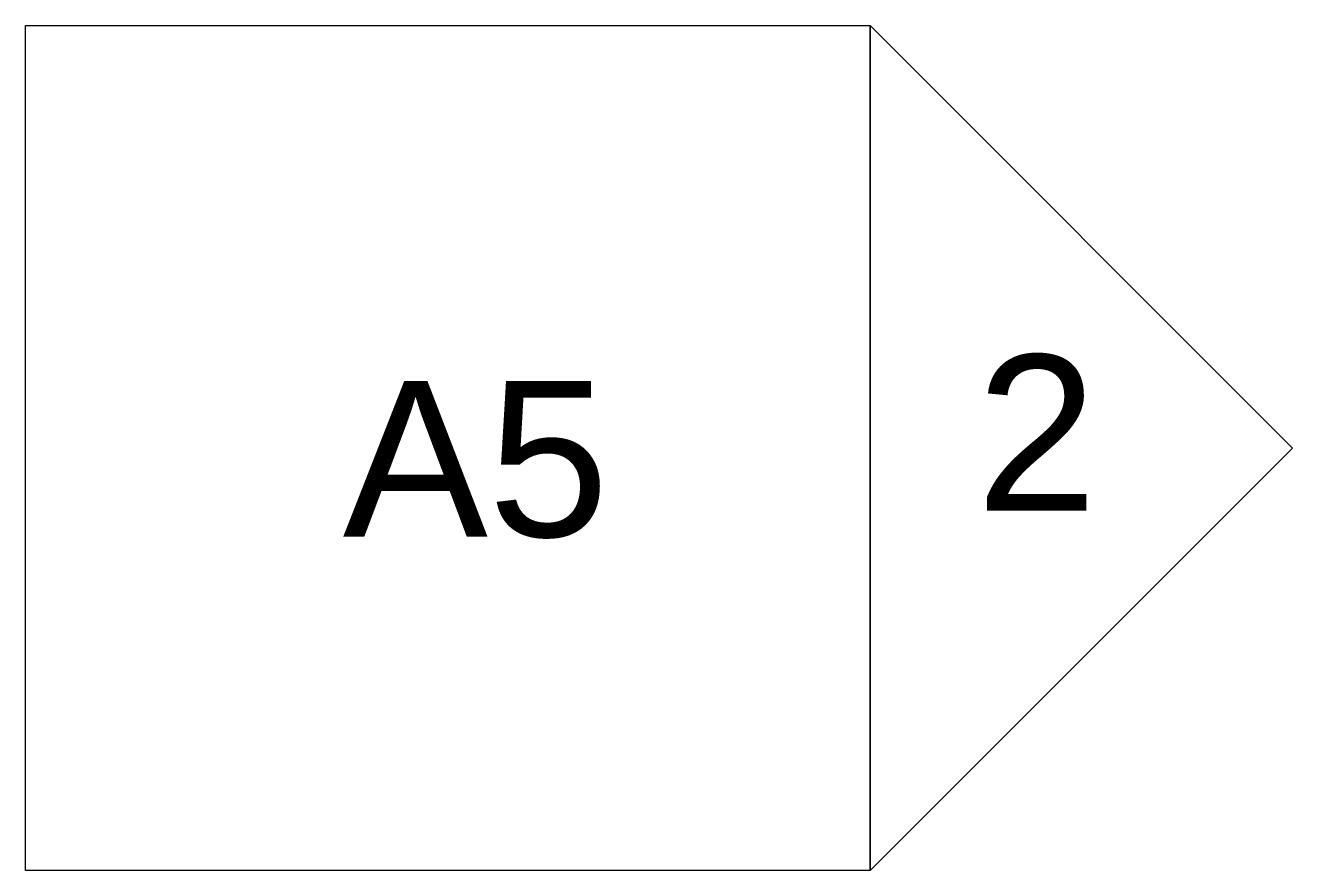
# Model space of a CAD drawing. Header units: inches. Extents: x -1153 to 1152, y -1346 to 961.
# Drawn here: x -1153 to -1081, y -22.5 to 25.5 of the extents above; entities that cross this region are included whole.
import ezdxf

# ---------------------------------------------------------------- set-up
doc = ezdxf.new("R2010")
doc.units = ezdxf.units.IN
doc.header["$MEASUREMENT"] = 0
doc.layers.add('G-ANNO-SYMB', color=111, linetype='Continuous', lineweight=9)
doc.styles.add('Arial', font='arial.ttf', dxfattribs={"height": 8.851796})

# ---------------------------------------------------------------- blocks, each defined once
blk = doc.blocks.new('Elevation - Detail Number-164347-Level 1')
at = {"layer": 'G-ANNO-SYMB'}
for p, q in [((-0.25, -0.25), (-0.25, 0.25)), ((-0.25, 0.25), (0.25, 0.25)), ((0.25, 0.25), (0.25, -0.25)), ((0.25, -0.25), (-0.25, -0.25))]:
    blk.add_line(p, q, dxfattribs=at)
blk = doc.blocks.new('Elevation - Detail Number-164074-Level 1')
at = {"layer": 'G-ANNO-SYMB'}
for p, q in [((0, 0.25), (-0.25, 0)), ((0.25, 0), (0, 0.25)), ((-0.25, 0), (0.25, 0))]:
    blk.add_line(p, q, dxfattribs=at)

msp = doc.modelspace()

# ---------------------------------------------------------------- block references
at = {"layer": 'G-ANNO-SYMB', "xscale": 95.99999999999994, "yscale": 95.99999999999994, "zscale": 95.99999999999994}
msp.add_blockref('Elevation - Detail Number-164347-Level 1', (-1128.973842, 1.495509), dxfattribs=at)
at = {"layer": 'G-ANNO-SYMB', "extrusion": (0, 0, -1), "xscale": 95.99999999999994, "yscale": 95.99999999999994, "zscale": 95.99999999999994, "rotation": 90.00000000000038}
msp.add_blockref('Elevation - Detail Number-164074-Level 1', (1104.973842, 1.495509), dxfattribs=at)

# ---------------------------------------------------------------- next in the draw order: texts
at = {"layer": 'G-ANNO-SYMB', "attachment_point": 2, "line_spacing_factor": 0.938532, "style": 'Arial', "bg_fill": 3, "box_fill_scale": 1.25, "bg_fill_color": 0, "bg_fill_transparency": 0}
for s, insert, char_height, width in [('2', (-1095.5181, 6.780679), 8.851796, 8.208), ('A5', (-1127.376273, 5.308943), 8.8517964, 18.036)]:
    msp.add_mtext(s, dxfattribs=dict(at, insert=insert, char_height=char_height, width=width))

doc.saveas('drawing.dxf')
